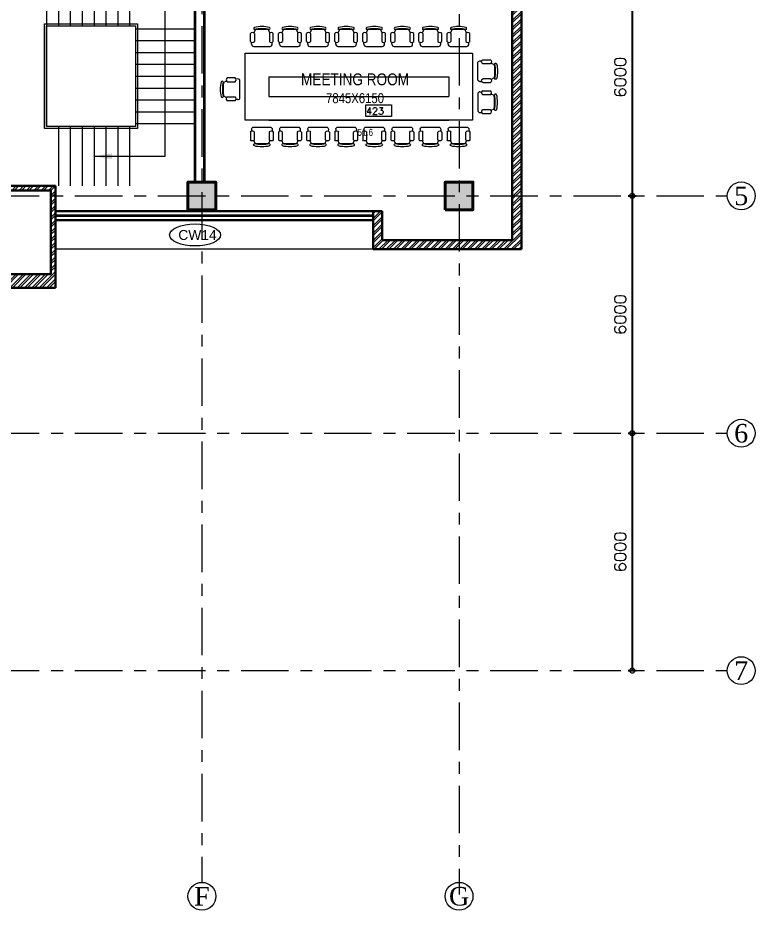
# Model space of a CAD drawing. Header units: millimetres. Extents: x 24487468 to 24959437, y -333213 to 842934.
# Drawn here: x 24744096 to 24762730, y 175686 to 198241 of the extents above; entities that cross this region are included whole.
import ezdxf
from ezdxf.enums import TextEntityAlignment as Align

# ---------------------------------------------------------------- set-up
doc = ezdxf.new("R2010")
doc.units = ezdxf.units.MM
doc.header["$MEASUREMENT"] = 0
doc.header["$PDMODE"] = 3
for name, pattern in [('ACAD_ISO10W100', [18.5, 12, -3, 0.5, -3]), ('BORDERX2', [3.5, 1, -0.5, 1, -0.5, 0, -0.5]), ('Centreline', [21, 12, -3, 3, -3])]:
    doc.linetypes.add(name, pattern=pattern)
doc.layers.get('0').update_dxf_attribs({"lineweight": 5})
for name, color, linetype, lineweight in [('A 0.13furniture', 30, 'Continuous', 0), ('A-DIM', 155, 'Continuous', 9), ('AREA', 7, 'Continuous', 5), ('CENLINE', 220, 'ACAD_ISO10W100', 5), ('COLUMN', 12, 'Continuous', 40), ('DIM', 183, 'Continuous', 5), ('furniture', 190, 'Continuous', 0), ('GRID', 205, 'BORDERX2', 5), ('hatch', 9, 'Continuous', 0), ('p1 plan grid lck', 6, 'Continuous', 5), ('room number', 99, 'Continuous', 20), ('text', 7, 'Continuous', 15), ('TEXT ROOM', 3, 'Continuous', 15), ('wall', 53, 'Continuous', 15), ('WALL 1', 32, 'Continuous', 35), ('Wall1', 37, 'Continuous', 30), ('win shutters', 140, 'Continuous', 25)]:
    doc.layers.add(name, color=color, linetype=linetype, lineweight=lineweight)
doc.layers.add('A-BTEXT', color=57, linetype='Continuous')
doc.styles.add('arial', font='times.ttf')
doc.styles.add('ordinary', font='arial.ttf')
doc.styles.add('ROMANS', font='romans__.ttf')
doc.styles.add('Tahoma', font='technic_.ttf')
doc.dimstyles.new('DIM100', dxfattribs={"dimtxt": 300, "dimasz": 250, "dimexe": 100, "dimexo": 100, "dimgap": 150, "dimtad": 1, "dimdec": 0, "dimrnd": 5, "dimzin": 0, "dimdsep": 46, "dimtxsty": 'ROMANS', "dimblk": 'DOTSMALL', "dimcen": 0.09, "dimclrd": 256, "dimclre": 256, "dimclrt": 7, "dimadec": 0, "dimazin": 0, "dimtfac": 1, "dimtdec": 0, "dimtix": 1, "dimtofl": 0, "dimtmove": 1, "dimatfit": 3, "dimfxl": 100, "dimfxlon": 1, "dimtolj": 1, "dimtzin": 0, "dimarcsym": 0})

# ---------------------------------------------------------------- blocks, each defined once
blk = doc.blocks.new('column 350')
at = {"layer": 'COLUMN', "ltscale": 100}
h = blk.add_hatch(color=256, dxfattribs=at)
h.dxf.hatch_style = 1
h.paths.add_polyline_path([(1327.5, 1037.5), (627.5, 1037.5), (627.5, 337.5), (1327.5, 337.5)])
blk.add_lwpolyline([(627.5, 1037.5), (1327.5, 1037.5), (1327.5, 337.5), (627.5, 337.5)], close=True, dxfattribs=at)
blk = doc.blocks.new('grid letter-flat-4-flat-1')
at = {"layer": 'GRID', "linetype": 'Continuous'}
blk.add_circle((0, 374.75), 281.25, dxfattribs=at)
blk = doc.blocks.new('_DotSmall')
at = {"color": 0, "linetype": 'ByBlock', "const_width": 0.5}
blk.add_lwpolyline([(-0.0625, 0, 1), (0.0625, 0, 1)], format="xyb", close=True, dxfattribs=at)
blk = doc.blocks.new('CHAIR')
at = {"layer": 'furniture'}
for p, q in [((-125.8345, 288.42275), (-323.8345, 288.42275)), ((-55.80025, 261.63225), (-102.37975, 260.26275)), ((-340.23825, 204.70725), (-416.878, 168.3055)), ((-340.23825, 204.70725), (-340.23825, 204.70725)), ((-323.8345, 189.42275), (-125.8345, 189.42275)), ((0, -207.218), (0, 207.218)), ((-416.73775, -168.38525), (-341.20075, -206.0795)), ((-323.8345, -189.42275), (-125.8345, -189.42275)), ((-125.8345, -288.42275), (-323.8345, -288.42275)), ((-55.80025, -261.635), (-102.37975, -260.2655))]:
    blk.add_line(p, q, dxfattribs=at)
for centre, radius, start, end in [((-293.029, 238.92275), 58.30297, 121.895319998, 238.104699994), ((-156.63175, 238.92275), 58.29827, 301.887899999, 58.112100001), ((-53.74875, 207.91925), 53.75252, 359.252000001, 92.186765001), ((385.48675, 0.84425), 884.73055, 167.602120001, 192.397899996), ((-451.11275, 172.04275), 33.28515, 34.290200006, 145.709770002), ((440.48675, 0.84425), 884.73055, 167.602120001, 192.397899996), ((1661.72875, 0.8415), 2085.3437, 175.393880003, 184.654689996), ((-451.11275, -170.35425), 33.2857, 214.291599999, 325.708400001), ((-293.029, -238.92275), 58.30297, 121.895319998, 238.104699994), ((-156.63175, -238.92275), 58.2983, 301.887899999, 58.112100001), ((-53.74875, -207.922), 53.75285, 267.813599999, 0.747999999)]:
    blk.add_arc(centre, radius, start, end, dxfattribs=at)
blk = doc.blocks.new('meeting table')
at = {"layer": 'furniture'}
for p, q in [((-5144, 1700), (-600, 1700)), ((-5144, 1100), (-600, 1100)), ((-5144, 1100), (-5144, 600)), ((-600, 1100), (-600, 600)), ((-5144, 600), (-600, 600)), ((-5144, 0), (-600, 0))]:
    blk.add_line(p, q, dxfattribs=at)
blk.add_lwpolyline([(0, 1700), (0, 0), (-5744, 0), (-5744, 1700)], close=True, dxfattribs=at)
at = {"layer": 'A 0.13furniture'}
for p, rotation in [((-5323, 1870), 270), ((-4614, 1870), 270), ((-4613, 1870), 270), ((-3904, 1870), 270), ((-3194, 1870), 270), ((-2484, 1870), 270), ((-1774, 1870), 270), ((-1064, 1870), 270), ((-354, 1870), 270), ((132, 459), 180)]:
    blk.add_blockref('CHAIR', p, dxfattribs=dict(at, rotation=rotation))
at = {"layer": 'A 0.13furniture', "xscale": -1}
blk.add_blockref('CHAIR', (132, 1241), dxfattribs=at)
at = {"layer": 'A 0.13furniture'}
blk.add_blockref('CHAIR', (-5876, 784), dxfattribs=at)
at = {"layer": 'A 0.13furniture', "xscale": -1, "rotation": 270}
for p in [(-5323, -170), (-4614, -170), (-4613, -170), (-3904, -170), (-3194, -170), (-2484, -170), (-1774, -170), (-1064, -170), (-354, -170)]:
    blk.add_blockref('CHAIR', p, dxfattribs=at)
blk = doc.blocks.new('*U36')
at = {"layer": 'room number'}
blk.add_lwpolyline([(46, 40), (46, 240), (491, 240), (491, 40)], close=True, dxfattribs=at)
at = {"layer": 'room number', "style": 'ROMANS'}
blk.add_attdef('ROOM_NUM', (53, 73), '', height=120, dxfattribs=at)
blk = doc.blocks.new('*D87')
at = {"layer": 'Defpoints', "color": 0, "ltscale": 100, "transparency": 16777216}
for p in [(24755598, 199740), (24755596, 193740), (24759624, 193740)]:
    blk.add_point(p, dxfattribs=at)
at = {"layer": 'DIM', "lineweight": -2, "ltscale": 100, "transparency": 16777216}
for p, q in [((24759524, 199740), (24759724, 199740)), ((24759624, 199740), (24759624, 193740)), ((24759524, 193740), (24759724, 193740))]:
    blk.add_line(p, q, dxfattribs=at)
at = {"layer": 'DIM', "lineweight": -2, "ltscale": 100, "transparency": 16777216, "xscale": 250, "yscale": 250, "zscale": 250}
for p, rotation in [((24759624, 199740), 90), ((24759624, 193740), 270)]:
    blk.add_blockref('_DotSmall', p, dxfattribs=dict(at, rotation=rotation))
at = {"layer": 'DIM', "color": 7, "ltscale": 100, "transparency": 16777216, "insert": (24759322, 196740), "char_height": 300, "attachment_point": 5, "rotation": 90, "style": 'ROMANS'}
blk.add_mtext('\\A1;6000', dxfattribs=at)
blk = doc.blocks.new('*D88')
at = {"layer": 'Defpoints', "color": 0, "ltscale": 100, "transparency": 16777216}
for p in [(24755596, 193740), (24755247, 187741), (24759624, 187741)]:
    blk.add_point(p, dxfattribs=at)
at = {"layer": 'DIM', "lineweight": -2, "ltscale": 100, "transparency": 16777216}
for p, q in [((24759524, 193740), (24759724, 193740)), ((24759624, 193740), (24759624, 187741)), ((24759524, 187741), (24759724, 187741))]:
    blk.add_line(p, q, dxfattribs=at)
at = {"layer": 'DIM', "lineweight": -2, "ltscale": 100, "transparency": 16777216, "xscale": 250, "yscale": 250, "zscale": 250}
for p, rotation in [((24759624, 193740), 90), ((24759624, 187741), 270)]:
    blk.add_blockref('_DotSmall', p, dxfattribs=dict(at, rotation=rotation))
at = {"layer": 'DIM', "color": 7, "ltscale": 100, "transparency": 16777216, "insert": (24759322, 190741), "char_height": 300, "attachment_point": 5, "rotation": 90, "style": 'ROMANS'}
blk.add_mtext('\\A1;6000', dxfattribs=at)
blk = doc.blocks.new('*D89')
at = {"layer": 'Defpoints', "color": 0, "ltscale": 100, "transparency": 16777216}
for p in [(24755247, 187741), (24755247, 181741), (24759624, 181741)]:
    blk.add_point(p, dxfattribs=at)
at = {"layer": 'DIM', "lineweight": -2, "ltscale": 100, "transparency": 16777216}
for p, q in [((24759524, 187741), (24759724, 187741)), ((24759624, 187741), (24759624, 181741)), ((24759524, 181741), (24759724, 181741))]:
    blk.add_line(p, q, dxfattribs=at)
at = {"layer": 'DIM', "lineweight": -2, "ltscale": 100, "transparency": 16777216, "xscale": 250, "yscale": 250, "zscale": 250}
for p, rotation in [((24759624, 187741), 90), ((24759624, 181741), 270)]:
    blk.add_blockref('_DotSmall', p, dxfattribs=dict(at, rotation=rotation))
at = {"layer": 'DIM', "color": 7, "ltscale": 100, "transparency": 16777216, "insert": (24759322, 184741), "char_height": 300, "attachment_point": 5, "rotation": 90, "style": 'ROMANS'}
blk.add_mtext('\\A1;6000', dxfattribs=at)
blk = doc.blocks.new('DF')
at = {"layer": 'A-DIM', "ltscale": 100}
for p, q in [((19797598, -169767), (19797598, -171267)), ((19797898, -169767), (19797898, -171267)), ((19798198, -169767), (19798198, -171267)), ((19798498, -169767), (19798498, -171267)), ((19798798, -169767), (19798798, -171267)), ((19799098, -169767), (19799098, -171267)), ((19799398, -169767), (19799398, -171267)), ((19799698, -169767), (19799698, -171267)), ((19800598, -170517), (19797118, -170517)), ((19797598, -171267), (19799848, -171267)), ((19797598, -171267), (19797598, -173817)), ((19799848, -171267), (19799848, -173817)), ((19799848, -171342), (19801348, -171342)), ((19799848, -171642), (19801348, -171642)), ((19799848, -171942), (19801348, -171942)), ((19799848, -172242), (19801348, -172242)), ((19799848, -172542), (19801348, -172542)), ((19799848, -172842), (19801348, -172842)), ((19799848, -173142), (19801348, -173142)), ((19799848, -173442), (19801348, -173442)), ((19799848, -173817), (19797598, -173817)), ((19797898, -173817), (19797898, -175317)), ((19798198, -173817), (19798198, -175317)), ((19798498, -173817), (19798498, -175317)), ((19798798, -173817), (19798798, -175317)), ((19799098, -173817), (19799098, -175317)), ((19799398, -173817), (19799398, -175317)), ((19799698, -173817), (19799698, -175317)), ((19799848, -173742), (19801348, -173742))]:
    blk.add_line(p, q, dxfattribs=at)
for points in [[(19797548, -171217), (19799898, -171217), (19799898, -173867), (19797548, -173867)], [(19797598, -171267), (19799848, -171267), (19799848, -173817), (19797598, -173817)]]:
    blk.add_lwpolyline(points, close=True, dxfattribs=at)
blk.add_leader([(19798798, -174567), (19800598, -174567), (19800598, -170517)], dimstyle='DIM100', override={"dimasz": 450, "dimgap": 150, "dimtad": 0, "dimfxl": 300}, dxfattribs=at)

msp = doc.modelspace()

# ---------------------------------------------------------------- hatches: boundary and pattern name
at = {"layer": 'hatch', "ltscale": 100}
h = msp.add_hatch(dxfattribs=at)
h.set_pattern_fill('ANSI32', color=256, scale=350)
h.paths.add_polyline_path([(24756823.2, 200090.5), (24755596.6, 200090.5), (24755596.6, 199860.5), (24756593.2, 199860.5), (24756593.2, 192620.5), (24753303.2, 192620.5), (24753303.2, 193355.5), (24753073.2, 193355.5), (24753073.2, 193125.5), (24753073.2, 192390.5), (24756823.2, 192390.5)])
h = msp.add_hatch(dxfattribs=at)
h.set_pattern_fill('ANSI32', color=256, scale=350)
h.paths.add_polyline_path([(24745048.2, 193990.5), (24742594.9, 193990.5), (24742594.9, 193875.5), (24744933.2, 193875.5), (24744933.2, 191760.5), (24741011.1, 191760.5), (24741011.1, 193390.5), (24740896.1, 193390.5), (24740896.1, 191415.5), (24741951.1, 191415.5), (24741951.1, 191645.5), (24742181.1, 191645.5), (24742181.1, 191415.5), (24742551.1, 191415.5), (24742551.1, 191645.5), (24742781.1, 191645.5), (24742781.1, 191415.5), (24743151.1, 191415.5), (24743151.1, 191645.5), (24743381.1, 191645.5), (24743381.1, 191415.5), (24745048.2, 191415.5)])

# ---------------------------------------------------------------- linework, layer by layer
at = {"layer": 'p1 plan grid lck', "linetype": 'Centreline', "ltscale": 100}
for p, q in [((24748747.7, 223231), (24748747.7, 176384)), ((24755248.1, 222931), (24755248.1, 176084)), ((24709837.4, 193740.5), (24762027.1, 193740.5)), ((24709837.4, 187740.5), (24762025.5, 187740.5)), ((24709837.4, 181740.5), (24762025.5, 181740.5))]:
    msp.add_line(p, q, dxfattribs=at)
at = {"layer": 'text', "ltscale": 100}
msp.add_ellipse((24748575, 192752.3), major_axis=(-645.2, 0), ratio=0.4312913, dxfattribs=at)
at = {"layer": 'wall', "ltscale": 100}
msp.add_line((24753073.2, 192390.5), (24745048.2, 192390.5), dxfattribs=at)
at = {"layer": 'WALL 1', "ltscale": 100}
for p, q in [((24748572.7, 199390.5), (24748572.7, 194090.5)), ((24748802.7, 199390.5), (24748802.7, 194090.5))]:
    msp.add_line(p, q, dxfattribs=at)
at = {"layer": 'Wall1', "ltscale": 100}
for p, q in [((24756823.2, 200090.5), (24756823.2, 192390.5)), ((24756593.2, 199860.5), (24756593.2, 192620.5)), ((24745048.2, 193990.5), (24742594.9, 193990.5)), ((24745048.2, 193990.5), (24745048.2, 191415.5)), ((24744933.2, 193875.5), (24742594.9, 193875.5)), ((24744933.2, 193875.5), (24744933.2, 191760.5)), ((24745048.2, 193355.5), (24753303.2, 193355.5)), ((24753073.2, 193125.5), (24753073.2, 193355.5)), ((24753303.2, 193355.5), (24753303.2, 192620.5)), ((24745048.2, 193125.5), (24753073.2, 193125.5)), ((24753073.2, 193125.5), (24753073.2, 192390.5)), ((24756593.2, 192620.5), (24753303.2, 192620.5)), ((24756823.2, 192390.5), (24753073.2, 192390.5)), ((24744933.2, 191760.5), (24741011.1, 191760.5)), ((24745048.2, 191415.5), (24743381.1, 191415.5))]:
    msp.add_line(p, q, dxfattribs=at)
at = {"layer": 'win shutters', "ltscale": 100, "const_width": 75}
msp.add_lwpolyline([(24745048.2, 193240.5), (24753073.2, 193240.5)], dxfattribs=at)

# ---------------------------------------------------------------- block references
msp.add_blockref('meeting table', (24755586.7, 195650))
at = {"layer": 'A-DIM'}
msp.add_blockref('DF', (4947224.2, 369308), dxfattribs=at)
at = {"layer": 'CENLINE'}
ref = msp.add_blockref('grid letter-flat-4-flat-1', (24762378.7, 193272.4), dxfattribs=dict(at, xscale=1.25, yscale=1.25, zscale=25.4))
ref.add_attrib('GRID_LETTER', '5', dxfattribs={"layer": 'A-BTEXT', "linetype": 'Continuous', "height": 468.7, "style": 'arial'}).set_placement((24762378.7, 193741.1), align=Align.MIDDLE_CENTER)
ref = msp.add_blockref('grid letter-flat-4-flat-1', (24762378.7, 193272.4), dxfattribs=dict(at, xscale=1.25, yscale=1.25, zscale=25.4))
ref.add_attrib('GRID_LETTER', '5', dxfattribs={"layer": 'A-BTEXT', "linetype": 'Continuous', "height": 468.7, "style": 'arial'}).set_placement((24762378.7, 193741.1), align=Align.MIDDLE_CENTER)
ref = msp.add_blockref('grid letter-flat-4-flat-1', (24762377.1, 187272.4), dxfattribs=dict(at, xscale=1.25, yscale=1.25, zscale=25.4))
ref.add_attrib('GRID_LETTER', '6', dxfattribs={"layer": 'A-BTEXT', "linetype": 'Continuous', "height": 468.7, "style": 'arial'}).set_placement((24762377.1, 187741.1), align=Align.MIDDLE_CENTER)
ref = msp.add_blockref('grid letter-flat-4-flat-1', (24762377.1, 187272.4), dxfattribs=dict(at, xscale=1.25, yscale=1.25, zscale=25.4))
ref.add_attrib('GRID_LETTER', '6', dxfattribs={"layer": 'A-BTEXT', "linetype": 'Continuous', "height": 468.7, "style": 'arial'}).set_placement((24762377.1, 187741.1), align=Align.MIDDLE_CENTER)
ref = msp.add_blockref('grid letter-flat-4-flat-1', (24762377.1, 181272.4), dxfattribs=dict(at, xscale=1.25, yscale=1.25, zscale=25.4))
ref.add_attrib('GRID_LETTER', '7', dxfattribs={"layer": 'A-BTEXT', "linetype": 'Continuous', "height": 468.7, "style": 'arial'}).set_placement((24762377.1, 181741.1), align=Align.MIDDLE_CENTER)
ref = msp.add_blockref('grid letter-flat-4-flat-1', (24762377.1, 181272.4), dxfattribs=dict(at, xscale=1.25, yscale=1.25, zscale=25.4))
ref.add_attrib('GRID_LETTER', '7', dxfattribs={"layer": 'A-BTEXT', "linetype": 'Continuous', "height": 468.7, "style": 'arial'}).set_placement((24762377.1, 181741.1), align=Align.MIDDLE_CENTER)
ref = msp.add_blockref('grid letter-flat-4-flat-1', (24748747.7, 175569.1), dxfattribs=dict(at, xscale=1.25, yscale=1.25, zscale=25.4))
ref.add_attrib('GRID_LETTER', 'F', dxfattribs={"layer": 'A-BTEXT', "linetype": 'Continuous', "height": 468.7, "style": 'arial'}).set_placement((24748747.7, 176037.8), align=Align.MIDDLE_CENTER)
ref = msp.add_blockref('grid letter-flat-4-flat-1', (24748747.7, 175569.1), dxfattribs=dict(at, xscale=1.25, yscale=1.25, zscale=25.4))
ref.add_attrib('GRID_LETTER', 'F', dxfattribs={"layer": 'A-BTEXT', "linetype": 'Continuous', "height": 468.7, "style": 'arial'}).set_placement((24748747.7, 176037.8), align=Align.MIDDLE_CENTER)
ref = msp.add_blockref('grid letter-flat-4-flat-1', (24755247.7, 175569.1), dxfattribs=dict(at, xscale=1.25, yscale=1.25, zscale=25.4))
ref.add_attrib('GRID_LETTER', 'G', dxfattribs={"layer": 'A-BTEXT', "linetype": 'Continuous', "height": 468.7, "style": 'arial'}).set_placement((24755247.7, 176037.8), align=Align.MIDDLE_CENTER)
ref = msp.add_blockref('grid letter-flat-4-flat-1', (24755247.7, 175569.1), dxfattribs=dict(at, xscale=1.25, yscale=1.25, zscale=25.4))
ref.add_attrib('GRID_LETTER', 'G', dxfattribs={"layer": 'A-BTEXT', "linetype": 'Continuous', "height": 468.7, "style": 'arial'}).set_placement((24755247.7, 176037.8), align=Align.MIDDLE_CENTER)
at = {"layer": 'COLUMN', "rotation": 89.99999999994951}
for p in [(24749433.6, 192763), (24755933.6, 192763), (24755933.6, 192763)]:
    msp.add_blockref('column 350', p, dxfattribs=at)
at = {"layer": 'room number', "xscale": 1.456692913385827, "yscale": 1.456692913385827, "zscale": 0.984251968503937}
msp.add_blockref('*U36', (24752821.6, 195690.6), dxfattribs=at).add_auto_attribs({'ROOM_NUM': '423'})

# ---------------------------------------------------------------- texts
at = {"layer": 'AREA', "insert": (24752681, 195433.9), "char_height": 174.8, "width": 450.54, "attachment_point": 1, "style": 'Tahoma'}
msp.add_mtext('51.6', dxfattribs=at)
at = {"layer": 'text', "ltscale": 100, "insert": (24748151.7, 192877.5), "char_height": 250, "width": 373.513, "attachment_point": 1, "style": 'ordinary'}
msp.add_mtext('CW14', dxfattribs=at)
at = {"layer": 'TEXT ROOM', "insert": (24752617.4, 196458.8), "char_height": 300, "width": 4844.691, "attachment_point": 5, "style": 'arial'}
msp.add_mtext('{\\fTechnic|b0|i0|c2|p2;MEETING ROOM\\P\\H0.83333x;7845X6150}', dxfattribs=at)

# ---------------------------------------------------------------- dimensions: what is measured, and where the dimension line sits
at = {"layer": 'DIM', "ltscale": 100}
for base, p1, p2, picture, middle in [((24759623.6, 193740.5), (24755598, 199740.5), (24755596.1, 193740.5), '*D87', (24759322.2, 196740.5)), ((24759623.6, 187740.5), (24755596.1, 193740.5), (24755247.1, 187740.5), '*D88', (24759322.2, 190740.5)), ((24759623.6, 181740.5), (24755247.1, 187740.5), (24755247.1, 181740.5), '*D89', (24759322.2, 184740.5))]:
    dim = msp.add_linear_dim(base=base, p1=p1, p2=p2, angle=90, dimstyle='DIM100', dxfattribs=at)
    dim.commit()
    dim.dimension.update_dxf_attribs({"geometry": picture, "text_midpoint": middle})

doc.saveas('drawing.dxf')
